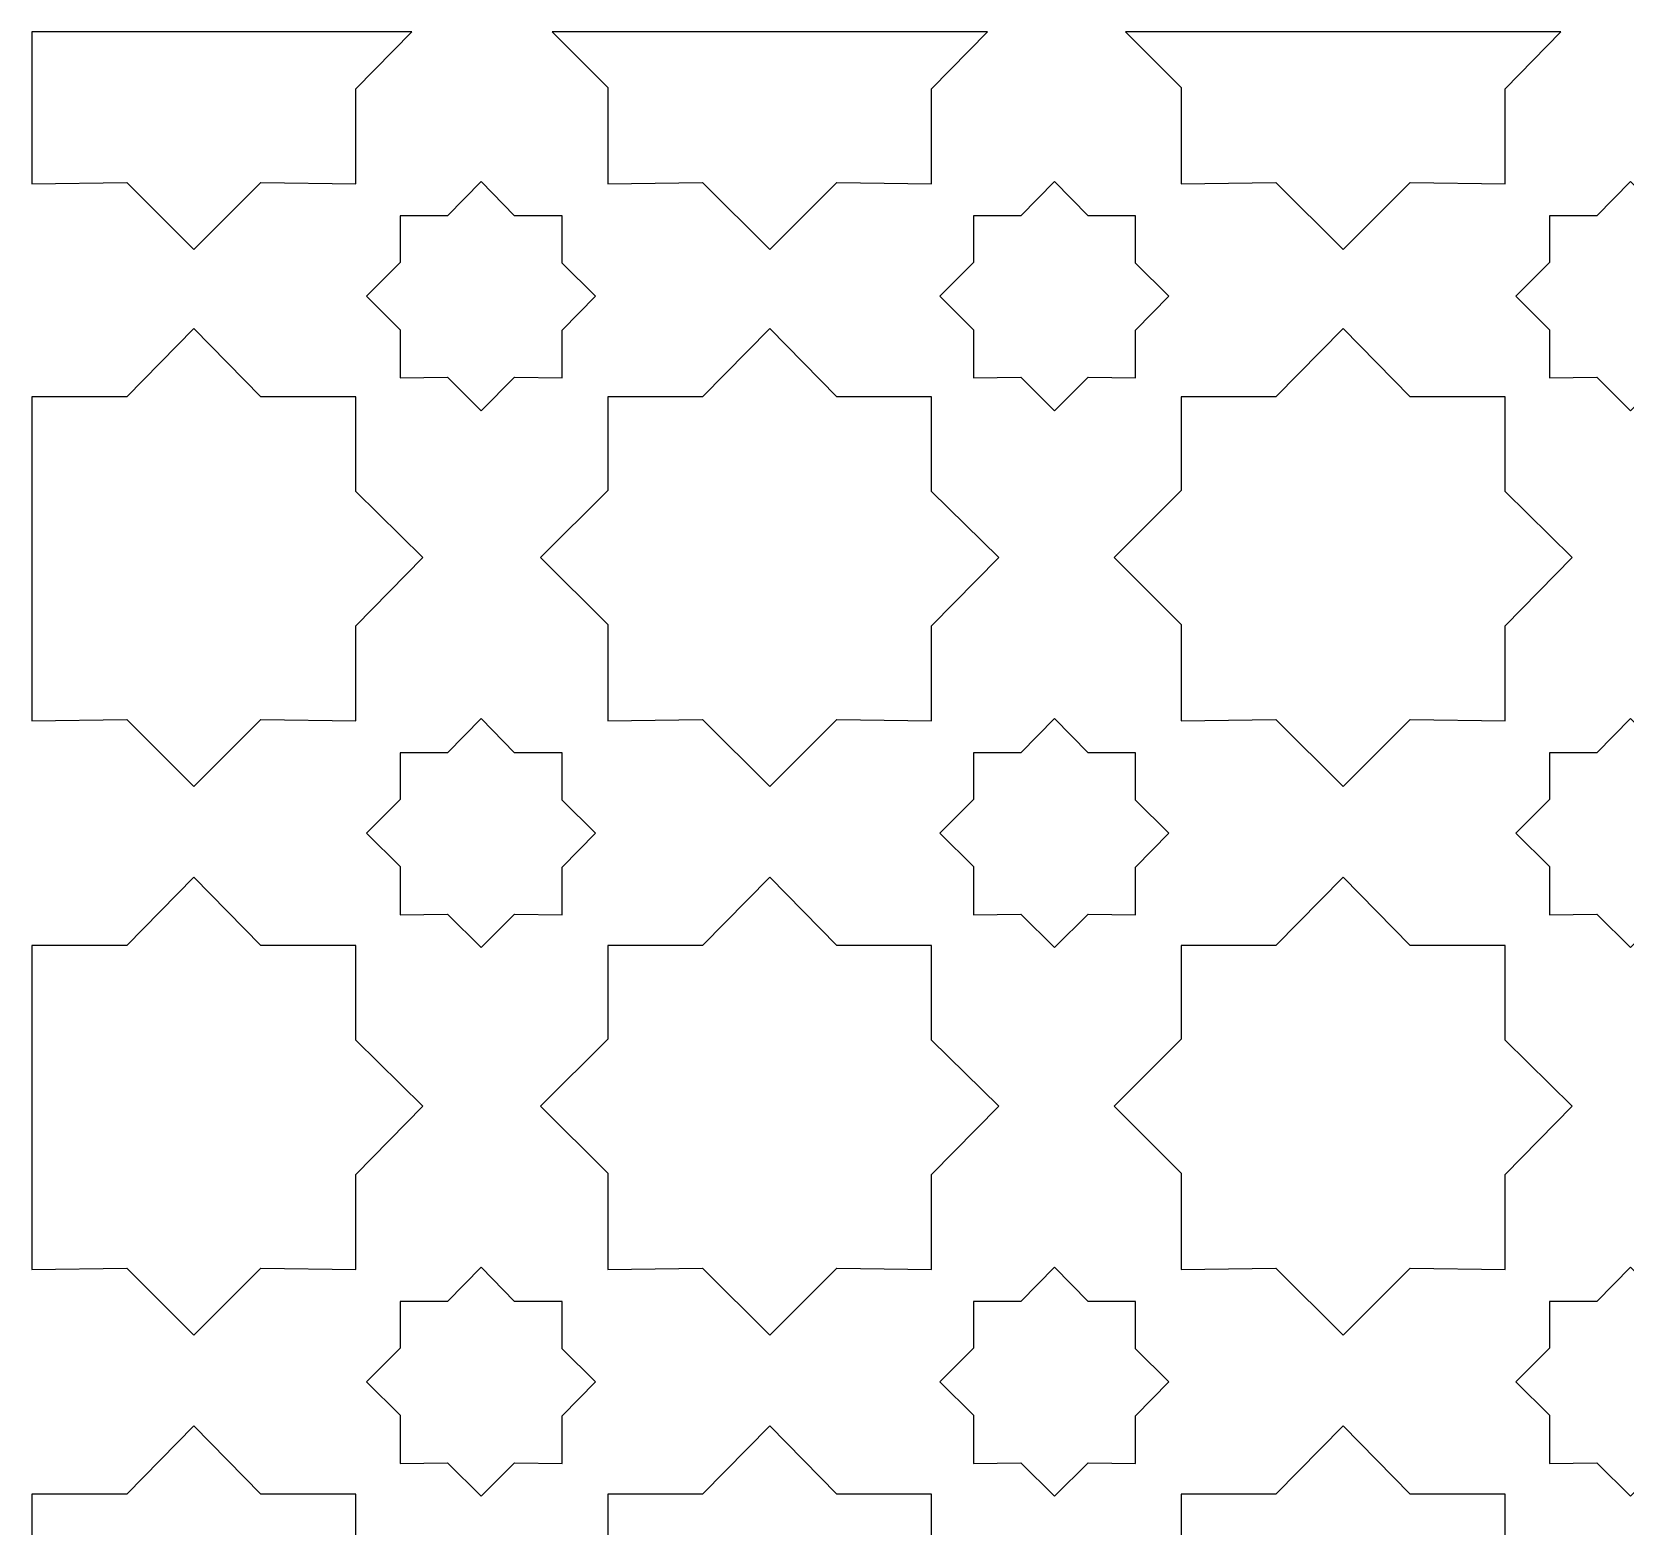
# Model space of a CAD drawing. Header units: centimetres. Extents: x -82 to 82, y -124 to 124.
# Drawn here: x -82.41 to -47.98, y 91.33 to 123.62 of the extents above; entities that cross this region are included whole.
import ezdxf

# ---------------------------------------------------------------- set-up
doc = ezdxf.new("R2010")
doc.units = ezdxf.units.CM
doc.header["$MEASUREMENT"] = 0
doc.layers.add('layer 1', color=7, linetype='Continuous')

msp = doc.modelspace()

# ---------------------------------------------------------------- linework, layer by layer
at = {"layer": 'layer 1', "color": 175}
for points, knots in [([(-74.20274, 123.61679), (-74.20274, 123.61679), (-75.41179, 122.38492), (-75.41179, 122.38492), (-75.41179, 122.38492), (-75.41179, 122.38492), (-75.41179, 120.33471), (-75.41179, 120.33471), (-75.41179, 120.33471), (-75.41179, 120.33471), (-77.46196, 120.36209), (-77.46196, 120.36209), (-77.46196, 120.36209), (-77.46196, 120.36209), (-78.91178, 118.91232), (-78.91178, 118.91232), (-78.91178, 118.91232), (-78.91178, 118.91232), (-80.36156, 120.3621), (-80.36156, 120.3621), (-80.36156, 120.3621), (-80.36156, 120.3621), (-82.41179, 120.33471), (-82.41179, 120.33471), (-82.41179, 120.33471), (-82.41179, 120.33471), (-82.41179, 123.61704), (-82.41179, 123.61704), (-82.41179, 123.61704), (-82.41179, 123.61704), (-74.20274, 123.61679), (-74.20274, 123.61679)], [0, 0, 0, 0, 0.11111111, 0.11111111, 0.11111111, 0.11111111, 0.22222222, 0.22222222, 0.22222222, 0.22222222, 0.33333333, 0.33333333, 0.33333333, 0.33333333, 0.44444444, 0.44444444, 0.44444444, 0.44444444, 0.55555556, 0.55555556, 0.55555556, 0.55555556, 0.66666667, 0.66666667, 0.66666667, 0.66666667, 0.77777778, 0.77777778, 0.77777778, 0.77777778, 1, 1, 1, 1]), ([(-61.75674, 123.61679), (-61.75674, 123.61679), (-62.96579, 122.38492), (-62.96579, 122.38492), (-62.96579, 122.38492), (-62.96579, 122.38492), (-62.96579, 120.33471), (-62.96579, 120.33471), (-62.96579, 120.33471), (-62.96579, 120.33471), (-65.01596, 120.36209), (-65.01596, 120.36209), (-65.01596, 120.36209), (-65.01596, 120.36209), (-66.46578, 118.91232), (-66.46578, 118.91232), (-66.46578, 118.91232), (-66.46578, 118.91232), (-67.91556, 120.3621), (-67.91556, 120.3621), (-67.91556, 120.3621), (-67.91556, 120.3621), (-69.96579, 120.33471), (-69.96579, 120.33471), (-69.96579, 120.33471), (-69.96579, 120.33471), (-69.96579, 122.41233), (-69.96579, 122.41233), (-69.96579, 122.41233), (-69.96579, 122.41233), (-71.17027, 123.61681), (-71.17027, 123.61681), (-71.17027, 123.61681), (-71.17027, 123.61681), (-61.75674, 123.61679), (-61.75674, 123.61679)], [0, 0, 0, 0, 0.1, 0.1, 0.1, 0.1, 0.2, 0.2, 0.2, 0.2, 0.3, 0.3, 0.3, 0.3, 0.4, 0.4, 0.4, 0.4, 0.5, 0.5, 0.5, 0.5, 0.6, 0.6, 0.6, 0.6, 0.7, 0.7, 0.7, 0.7, 0.8, 0.8, 0.8, 0.8, 1, 1, 1, 1]), ([(-49.36474, 123.61679), (-49.36474, 123.61679), (-50.57379, 122.38492), (-50.57379, 122.38492), (-50.57379, 122.38492), (-50.57379, 122.38492), (-50.57379, 120.33471), (-50.57379, 120.33471), (-50.57379, 120.33471), (-50.57379, 120.33471), (-52.62396, 120.36209), (-52.62396, 120.36209), (-52.62396, 120.36209), (-52.62396, 120.36209), (-54.07378, 118.91232), (-54.07378, 118.91232), (-54.07378, 118.91232), (-54.07378, 118.91232), (-55.52356, 120.3621), (-55.52356, 120.3621), (-55.52356, 120.3621), (-55.52356, 120.3621), (-57.57379, 120.33471), (-57.57379, 120.33471), (-57.57379, 120.33471), (-57.57379, 120.33471), (-57.57379, 122.41233), (-57.57379, 122.41233), (-57.57379, 122.41233), (-57.57379, 122.41233), (-58.77827, 123.61681), (-58.77827, 123.61681), (-58.77827, 123.61681), (-58.77827, 123.61681), (-49.36474, 123.61679), (-49.36474, 123.61679)], [0, 0, 0, 0, 0.1, 0.1, 0.1, 0.1, 0.2, 0.2, 0.2, 0.2, 0.3, 0.3, 0.3, 0.3, 0.4, 0.4, 0.4, 0.4, 0.5, 0.5, 0.5, 0.5, 0.6, 0.6, 0.6, 0.6, 0.7, 0.7, 0.7, 0.7, 0.8, 0.8, 0.8, 0.8, 1, 1, 1, 1]), ([(-74.45316, 118.63196), (-74.45316, 118.63196), (-74.45316, 119.64347), (-74.45316, 119.64347), (-74.45316, 119.64347), (-74.45316, 119.64347), (-73.42795, 119.64347), (-73.42795, 119.64347), (-73.42795, 119.64347), (-73.42795, 119.64347), (-72.70307, 120.38206), (-72.70307, 120.38206), (-72.70307, 120.38206), (-72.70307, 120.38206), (-71.97817, 119.64347), (-71.97817, 119.64347), (-71.97817, 119.64347), (-71.97817, 119.64347), (-70.95298, 119.64347), (-70.95298, 119.64347), (-70.95298, 119.64347), (-70.95298, 119.64347), (-70.95298, 118.61828), (-70.95298, 118.61828), (-70.95298, 118.61828), (-70.95298, 118.61828), (-70.22806, 117.90706), (-70.22806, 117.90706), (-70.22806, 117.90706), (-70.22806, 117.90706), (-70.95298, 117.16845), (-70.95298, 117.16845), (-70.95298, 117.16845), (-70.95298, 117.16845), (-70.95298, 116.14329), (-70.95298, 116.14329), (-70.95298, 116.14329), (-70.95298, 116.14329), (-71.97812, 116.15698), (-71.97812, 116.15698), (-71.97812, 116.15698), (-71.97812, 116.15698), (-72.70307, 115.43206), (-72.70307, 115.43206), (-72.70307, 115.43206), (-72.70307, 115.43206), (-73.42799, 116.15699), (-73.42799, 116.15699), (-73.42799, 116.15699), (-73.42799, 116.15699), (-74.45316, 116.14329), (-74.45316, 116.14329), (-74.45316, 116.14329), (-74.45316, 116.14329), (-74.45316, 117.18216), (-74.45316, 117.18216), (-74.45316, 117.18216), (-74.45316, 117.18216), (-75.17806, 117.90706), (-75.17806, 117.90706), (-75.17806, 117.90706), (-75.17806, 117.90706), (-74.45316, 118.63196), (-74.45316, 118.63196)], [0, 0, 0, 0, 0.05882353, 0.05882353, 0.05882353, 0.05882353, 0.11764706, 0.11764706, 0.11764706, 0.11764706, 0.17647059, 0.17647059, 0.17647059, 0.17647059, 0.23529412, 0.23529412, 0.23529412, 0.23529412, 0.29411765, 0.29411765, 0.29411765, 0.29411765, 0.35294118, 0.35294118, 0.35294118, 0.35294118, 0.41176471, 0.41176471, 0.41176471, 0.41176471, 0.47058824, 0.47058824, 0.47058824, 0.47058824, 0.52941176, 0.52941176, 0.52941176, 0.52941176, 0.58823529, 0.58823529, 0.58823529, 0.58823529, 0.64705882, 0.64705882, 0.64705882, 0.64705882, 0.70588235, 0.70588235, 0.70588235, 0.70588235, 0.76470588, 0.76470588, 0.76470588, 0.76470588, 0.82352941, 0.82352941, 0.82352941, 0.82352941, 0.88235294, 0.88235294, 0.88235294, 0.88235294, 1, 1, 1, 1]), ([(-62.06116, 118.63196), (-62.06116, 118.63196), (-62.06116, 119.64347), (-62.06116, 119.64347), (-62.06116, 119.64347), (-62.06116, 119.64347), (-61.03595, 119.64347), (-61.03595, 119.64347), (-61.03595, 119.64347), (-61.03595, 119.64347), (-60.31107, 120.38206), (-60.31107, 120.38206), (-60.31107, 120.38206), (-60.31107, 120.38206), (-59.58617, 119.64347), (-59.58617, 119.64347), (-59.58617, 119.64347), (-59.58617, 119.64347), (-58.56098, 119.64347), (-58.56098, 119.64347), (-58.56098, 119.64347), (-58.56098, 119.64347), (-58.56098, 118.61828), (-58.56098, 118.61828), (-58.56098, 118.61828), (-58.56098, 118.61828), (-57.83606, 117.90706), (-57.83606, 117.90706), (-57.83606, 117.90706), (-57.83606, 117.90706), (-58.56098, 117.16845), (-58.56098, 117.16845), (-58.56098, 117.16845), (-58.56098, 117.16845), (-58.56098, 116.14329), (-58.56098, 116.14329), (-58.56098, 116.14329), (-58.56098, 116.14329), (-59.58612, 116.15698), (-59.58612, 116.15698), (-59.58612, 116.15698), (-59.58612, 116.15698), (-60.31107, 115.43206), (-60.31107, 115.43206), (-60.31107, 115.43206), (-60.31107, 115.43206), (-61.03599, 116.15699), (-61.03599, 116.15699), (-61.03599, 116.15699), (-61.03599, 116.15699), (-62.06116, 116.14329), (-62.06116, 116.14329), (-62.06116, 116.14329), (-62.06116, 116.14329), (-62.06116, 117.18216), (-62.06116, 117.18216), (-62.06116, 117.18216), (-62.06116, 117.18216), (-62.78606, 117.90706), (-62.78606, 117.90706), (-62.78606, 117.90706), (-62.78606, 117.90706), (-62.06116, 118.63196), (-62.06116, 118.63196)], [0, 0, 0, 0, 0.05882353, 0.05882353, 0.05882353, 0.05882353, 0.11764706, 0.11764706, 0.11764706, 0.11764706, 0.17647059, 0.17647059, 0.17647059, 0.17647059, 0.23529412, 0.23529412, 0.23529412, 0.23529412, 0.29411765, 0.29411765, 0.29411765, 0.29411765, 0.35294118, 0.35294118, 0.35294118, 0.35294118, 0.41176471, 0.41176471, 0.41176471, 0.41176471, 0.47058824, 0.47058824, 0.47058824, 0.47058824, 0.52941176, 0.52941176, 0.52941176, 0.52941176, 0.58823529, 0.58823529, 0.58823529, 0.58823529, 0.64705882, 0.64705882, 0.64705882, 0.64705882, 0.70588235, 0.70588235, 0.70588235, 0.70588235, 0.76470588, 0.76470588, 0.76470588, 0.76470588, 0.82352941, 0.82352941, 0.82352941, 0.82352941, 0.88235294, 0.88235294, 0.88235294, 0.88235294, 1, 1, 1, 1]), ([(-49.61516, 118.63196), (-49.61516, 118.63196), (-49.61516, 119.64347), (-49.61516, 119.64347), (-49.61516, 119.64347), (-49.61516, 119.64347), (-48.58995, 119.64347), (-48.58995, 119.64347), (-48.58995, 119.64347), (-48.58995, 119.64347), (-47.86507, 120.38206), (-47.86507, 120.38206), (-47.86507, 120.38206), (-47.86507, 120.38206), (-47.14017, 119.64347), (-47.14017, 119.64347), (-47.14017, 119.64347), (-47.14017, 119.64347), (-46.11498, 119.64347), (-46.11498, 119.64347), (-46.11498, 119.64347), (-46.11498, 119.64347), (-46.11498, 118.61828), (-46.11498, 118.61828), (-46.11498, 118.61828), (-46.11498, 118.61828), (-45.39006, 117.90706), (-45.39006, 117.90706), (-45.39006, 117.90706), (-45.39006, 117.90706), (-46.11498, 117.16845), (-46.11498, 117.16845), (-46.11498, 117.16845), (-46.11498, 117.16845), (-46.11498, 116.14329), (-46.11498, 116.14329), (-46.11498, 116.14329), (-46.11498, 116.14329), (-47.14012, 116.15698), (-47.14012, 116.15698), (-47.14012, 116.15698), (-47.14012, 116.15698), (-47.86507, 115.43206), (-47.86507, 115.43206), (-47.86507, 115.43206), (-47.86507, 115.43206), (-48.58999, 116.15699), (-48.58999, 116.15699), (-48.58999, 116.15699), (-48.58999, 116.15699), (-49.61516, 116.14329), (-49.61516, 116.14329), (-49.61516, 116.14329), (-49.61516, 116.14329), (-49.61516, 117.18216), (-49.61516, 117.18216), (-49.61516, 117.18216), (-49.61516, 117.18216), (-50.34006, 117.90706), (-50.34006, 117.90706), (-50.34006, 117.90706), (-50.34006, 117.90706), (-49.61516, 118.63196), (-49.61516, 118.63196)], [0, 0, 0, 0, 0.05882353, 0.05882353, 0.05882353, 0.05882353, 0.11764706, 0.11764706, 0.11764706, 0.11764706, 0.17647059, 0.17647059, 0.17647059, 0.17647059, 0.23529412, 0.23529412, 0.23529412, 0.23529412, 0.29411765, 0.29411765, 0.29411765, 0.29411765, 0.35294118, 0.35294118, 0.35294118, 0.35294118, 0.41176471, 0.41176471, 0.41176471, 0.41176471, 0.47058824, 0.47058824, 0.47058824, 0.47058824, 0.52941176, 0.52941176, 0.52941176, 0.52941176, 0.58823529, 0.58823529, 0.58823529, 0.58823529, 0.64705882, 0.64705882, 0.64705882, 0.64705882, 0.70588235, 0.70588235, 0.70588235, 0.70588235, 0.76470588, 0.76470588, 0.76470588, 0.76470588, 0.82352941, 0.82352941, 0.82352941, 0.82352941, 0.88235294, 0.88235294, 0.88235294, 0.88235294, 1, 1, 1, 1]), ([(-82.41179, 115.73301), (-82.41179, 115.73301), (-80.36148, 115.73301), (-80.36148, 115.73301), (-80.36148, 115.73301), (-80.36148, 115.73301), (-78.91178, 117.21011), (-78.91178, 117.21011), (-78.91178, 117.21011), (-78.91178, 117.21011), (-77.46207, 115.73301), (-77.46207, 115.73301), (-77.46207, 115.73301), (-77.46207, 115.73301), (-75.41179, 115.73301), (-75.41179, 115.73301), (-75.41179, 115.73301), (-75.41179, 115.73301), (-75.41179, 113.68273), (-75.41179, 113.68273), (-75.41179, 113.68273), (-75.41179, 113.68273), (-73.96203, 112.26036), (-73.96203, 112.26036), (-73.96203, 112.26036), (-73.96203, 112.26036), (-75.41179, 110.78322), (-75.41179, 110.78322), (-75.41179, 110.78322), (-75.41179, 110.78322), (-75.41179, 108.73301), (-75.41179, 108.73301), (-75.41179, 108.73301), (-75.41179, 108.73301), (-77.46196, 108.76039), (-77.46196, 108.76039), (-77.46196, 108.76039), (-77.46196, 108.76039), (-78.91178, 107.31062), (-78.91178, 107.31062), (-78.91178, 107.31062), (-78.91178, 107.31062), (-80.36156, 108.7604), (-80.36156, 108.7604), (-80.36156, 108.7604), (-80.36156, 108.7604), (-82.41179, 108.73301), (-82.41179, 108.73301), (-82.41179, 108.73301), (-82.41179, 111.06634), (-82.41178, 113.39968), (-82.41179, 115.73301)], [0, 0, 0, 0, 0.07142857, 0.07142857, 0.07142857, 0.07142857, 0.14285714, 0.14285714, 0.14285714, 0.14285714, 0.21428571, 0.21428571, 0.21428571, 0.21428571, 0.28571429, 0.28571429, 0.28571429, 0.28571429, 0.35714286, 0.35714286, 0.35714286, 0.35714286, 0.42857143, 0.42857143, 0.42857143, 0.42857143, 0.5, 0.5, 0.5, 0.5, 0.57142857, 0.57142857, 0.57142857, 0.57142857, 0.64285714, 0.64285714, 0.64285714, 0.64285714, 0.71428571, 0.71428571, 0.71428571, 0.71428571, 0.78571429, 0.78571429, 0.78571429, 0.78571429, 0.85714286, 0.85714286, 0.85714286, 0.85714286, 1, 1, 1, 1]), ([(-69.96578, 113.71009), (-69.96578, 113.71009), (-69.96579, 115.73301), (-69.96579, 115.73301), (-69.96579, 115.73301), (-69.96579, 115.73301), (-67.91548, 115.73301), (-67.91548, 115.73301), (-67.91548, 115.73301), (-67.91548, 115.73301), (-66.46578, 117.21011), (-66.46578, 117.21011), (-66.46578, 117.21011), (-66.46578, 117.21011), (-65.01607, 115.73301), (-65.01607, 115.73301), (-65.01607, 115.73301), (-65.01607, 115.73301), (-62.96579, 115.73301), (-62.96579, 115.73301), (-62.96579, 115.73301), (-62.96579, 115.73301), (-62.96579, 113.68273), (-62.96579, 113.68273), (-62.96579, 113.68273), (-62.96579, 113.68273), (-61.51603, 112.26036), (-61.51603, 112.26036), (-61.51603, 112.26036), (-61.51603, 112.26036), (-62.96579, 110.78322), (-62.96579, 110.78322), (-62.96579, 110.78322), (-62.96579, 110.78322), (-62.96579, 108.73301), (-62.96579, 108.73301), (-62.96579, 108.73301), (-62.96579, 108.73301), (-65.01596, 108.76039), (-65.01596, 108.76039), (-65.01596, 108.76039), (-65.01596, 108.76039), (-66.46578, 107.31062), (-66.46578, 107.31062), (-66.46578, 107.31062), (-66.46578, 107.31062), (-67.91556, 108.7604), (-67.91556, 108.7604), (-67.91556, 108.7604), (-67.91556, 108.7604), (-69.96579, 108.73301), (-69.96579, 108.73301), (-69.96579, 108.73301), (-69.96579, 108.73301), (-69.96579, 110.81063), (-69.96579, 110.81063), (-69.96579, 110.81063), (-69.96579, 110.81063), (-71.41552, 112.26036), (-71.41552, 112.26036), (-71.41552, 112.26036), (-71.41552, 112.26036), (-69.96578, 113.71009), (-69.96578, 113.71009)], [0, 0, 0, 0, 0.05882353, 0.05882353, 0.05882353, 0.05882353, 0.11764706, 0.11764706, 0.11764706, 0.11764706, 0.17647059, 0.17647059, 0.17647059, 0.17647059, 0.23529412, 0.23529412, 0.23529412, 0.23529412, 0.29411765, 0.29411765, 0.29411765, 0.29411765, 0.35294118, 0.35294118, 0.35294118, 0.35294118, 0.41176471, 0.41176471, 0.41176471, 0.41176471, 0.47058824, 0.47058824, 0.47058824, 0.47058824, 0.52941176, 0.52941176, 0.52941176, 0.52941176, 0.58823529, 0.58823529, 0.58823529, 0.58823529, 0.64705882, 0.64705882, 0.64705882, 0.64705882, 0.70588235, 0.70588235, 0.70588235, 0.70588235, 0.76470588, 0.76470588, 0.76470588, 0.76470588, 0.82352941, 0.82352941, 0.82352941, 0.82352941, 0.88235294, 0.88235294, 0.88235294, 0.88235294, 1, 1, 1, 1]), ([(-57.57378, 113.71009), (-57.57378, 113.71009), (-57.57379, 115.73301), (-57.57379, 115.73301), (-57.57379, 115.73301), (-57.57379, 115.73301), (-55.52348, 115.73301), (-55.52348, 115.73301), (-55.52348, 115.73301), (-55.52348, 115.73301), (-54.07378, 117.21011), (-54.07378, 117.21011), (-54.07378, 117.21011), (-54.07378, 117.21011), (-52.62407, 115.73301), (-52.62407, 115.73301), (-52.62407, 115.73301), (-52.62407, 115.73301), (-50.57379, 115.73301), (-50.57379, 115.73301), (-50.57379, 115.73301), (-50.57379, 115.73301), (-50.57379, 113.68273), (-50.57379, 113.68273), (-50.57379, 113.68273), (-50.57379, 113.68273), (-49.12403, 112.26036), (-49.12403, 112.26036), (-49.12403, 112.26036), (-49.12403, 112.26036), (-50.57379, 110.78322), (-50.57379, 110.78322), (-50.57379, 110.78322), (-50.57379, 110.78322), (-50.57379, 108.73301), (-50.57379, 108.73301), (-50.57379, 108.73301), (-50.57379, 108.73301), (-52.62396, 108.76039), (-52.62396, 108.76039), (-52.62396, 108.76039), (-52.62396, 108.76039), (-54.07378, 107.31062), (-54.07378, 107.31062), (-54.07378, 107.31062), (-54.07378, 107.31062), (-55.52356, 108.7604), (-55.52356, 108.7604), (-55.52356, 108.7604), (-55.52356, 108.7604), (-57.57379, 108.73301), (-57.57379, 108.73301), (-57.57379, 108.73301), (-57.57379, 108.73301), (-57.57379, 110.81063), (-57.57379, 110.81063), (-57.57379, 110.81063), (-57.57379, 110.81063), (-59.02352, 112.26036), (-59.02352, 112.26036), (-59.02352, 112.26036), (-59.02352, 112.26036), (-57.57378, 113.71009), (-57.57378, 113.71009)], [0, 0, 0, 0, 0.05882353, 0.05882353, 0.05882353, 0.05882353, 0.11764706, 0.11764706, 0.11764706, 0.11764706, 0.17647059, 0.17647059, 0.17647059, 0.17647059, 0.23529412, 0.23529412, 0.23529412, 0.23529412, 0.29411765, 0.29411765, 0.29411765, 0.29411765, 0.35294118, 0.35294118, 0.35294118, 0.35294118, 0.41176471, 0.41176471, 0.41176471, 0.41176471, 0.47058824, 0.47058824, 0.47058824, 0.47058824, 0.52941176, 0.52941176, 0.52941176, 0.52941176, 0.58823529, 0.58823529, 0.58823529, 0.58823529, 0.64705882, 0.64705882, 0.64705882, 0.64705882, 0.70588235, 0.70588235, 0.70588235, 0.70588235, 0.76470588, 0.76470588, 0.76470588, 0.76470588, 0.82352941, 0.82352941, 0.82352941, 0.82352941, 0.88235294, 0.88235294, 0.88235294, 0.88235294, 1, 1, 1, 1]), ([(-74.45316, 107.03026), (-74.45316, 107.03026), (-74.45316, 108.04177), (-74.45316, 108.04177), (-74.45316, 108.04177), (-74.45316, 108.04177), (-73.42795, 108.04177), (-73.42795, 108.04177), (-73.42795, 108.04177), (-73.42795, 108.04177), (-72.70307, 108.78036), (-72.70307, 108.78036), (-72.70307, 108.78036), (-72.70307, 108.78036), (-71.97817, 108.04177), (-71.97817, 108.04177), (-71.97817, 108.04177), (-71.97817, 108.04177), (-70.95298, 108.04177), (-70.95298, 108.04177), (-70.95298, 108.04177), (-70.95298, 108.04177), (-70.95298, 107.01658), (-70.95298, 107.01658), (-70.95298, 107.01658), (-70.95298, 107.01658), (-70.22806, 106.30536), (-70.22806, 106.30536), (-70.22806, 106.30536), (-70.22806, 106.30536), (-70.95298, 105.56675), (-70.95298, 105.56675), (-70.95298, 105.56675), (-70.95298, 105.56675), (-70.95298, 104.54159), (-70.95298, 104.54159), (-70.95298, 104.54159), (-70.95298, 104.54159), (-71.97812, 104.55528), (-71.97812, 104.55528), (-71.97812, 104.55528), (-71.97812, 104.55528), (-72.70307, 103.83036), (-72.70307, 103.83036), (-72.70307, 103.83036), (-72.70307, 103.83036), (-73.42799, 104.55529), (-73.42799, 104.55529), (-73.42799, 104.55529), (-73.42799, 104.55529), (-74.45316, 104.54159), (-74.45316, 104.54159), (-74.45316, 104.54159), (-74.45316, 104.54159), (-74.45316, 105.58046), (-74.45316, 105.58046), (-74.45316, 105.58046), (-74.45316, 105.58046), (-75.17806, 106.30536), (-75.17806, 106.30536), (-75.17806, 106.30536), (-75.17806, 106.30536), (-74.45316, 107.03026), (-74.45316, 107.03026)], [0, 0, 0, 0, 0.05882353, 0.05882353, 0.05882353, 0.05882353, 0.11764706, 0.11764706, 0.11764706, 0.11764706, 0.17647059, 0.17647059, 0.17647059, 0.17647059, 0.23529412, 0.23529412, 0.23529412, 0.23529412, 0.29411765, 0.29411765, 0.29411765, 0.29411765, 0.35294118, 0.35294118, 0.35294118, 0.35294118, 0.41176471, 0.41176471, 0.41176471, 0.41176471, 0.47058824, 0.47058824, 0.47058824, 0.47058824, 0.52941176, 0.52941176, 0.52941176, 0.52941176, 0.58823529, 0.58823529, 0.58823529, 0.58823529, 0.64705882, 0.64705882, 0.64705882, 0.64705882, 0.70588235, 0.70588235, 0.70588235, 0.70588235, 0.76470588, 0.76470588, 0.76470588, 0.76470588, 0.82352941, 0.82352941, 0.82352941, 0.82352941, 0.88235294, 0.88235294, 0.88235294, 0.88235294, 1, 1, 1, 1]), ([(-62.06116, 107.03026), (-62.06116, 107.03026), (-62.06116, 108.04177), (-62.06116, 108.04177), (-62.06116, 108.04177), (-62.06116, 108.04177), (-61.03595, 108.04177), (-61.03595, 108.04177), (-61.03595, 108.04177), (-61.03595, 108.04177), (-60.31107, 108.78036), (-60.31107, 108.78036), (-60.31107, 108.78036), (-60.31107, 108.78036), (-59.58617, 108.04177), (-59.58617, 108.04177), (-59.58617, 108.04177), (-59.58617, 108.04177), (-58.56098, 108.04177), (-58.56098, 108.04177), (-58.56098, 108.04177), (-58.56098, 108.04177), (-58.56098, 107.01658), (-58.56098, 107.01658), (-58.56098, 107.01658), (-58.56098, 107.01658), (-57.83606, 106.30536), (-57.83606, 106.30536), (-57.83606, 106.30536), (-57.83606, 106.30536), (-58.56098, 105.56675), (-58.56098, 105.56675), (-58.56098, 105.56675), (-58.56098, 105.56675), (-58.56098, 104.54159), (-58.56098, 104.54159), (-58.56098, 104.54159), (-58.56098, 104.54159), (-59.58612, 104.55528), (-59.58612, 104.55528), (-59.58612, 104.55528), (-59.58612, 104.55528), (-60.31107, 103.83036), (-60.31107, 103.83036), (-60.31107, 103.83036), (-60.31107, 103.83036), (-61.03599, 104.55529), (-61.03599, 104.55529), (-61.03599, 104.55529), (-61.03599, 104.55529), (-62.06116, 104.54159), (-62.06116, 104.54159), (-62.06116, 104.54159), (-62.06116, 104.54159), (-62.06116, 105.58046), (-62.06116, 105.58046), (-62.06116, 105.58046), (-62.06116, 105.58046), (-62.78606, 106.30536), (-62.78606, 106.30536), (-62.78606, 106.30536), (-62.78606, 106.30536), (-62.06116, 107.03026), (-62.06116, 107.03026)], [0, 0, 0, 0, 0.05882353, 0.05882353, 0.05882353, 0.05882353, 0.11764706, 0.11764706, 0.11764706, 0.11764706, 0.17647059, 0.17647059, 0.17647059, 0.17647059, 0.23529412, 0.23529412, 0.23529412, 0.23529412, 0.29411765, 0.29411765, 0.29411765, 0.29411765, 0.35294118, 0.35294118, 0.35294118, 0.35294118, 0.41176471, 0.41176471, 0.41176471, 0.41176471, 0.47058824, 0.47058824, 0.47058824, 0.47058824, 0.52941176, 0.52941176, 0.52941176, 0.52941176, 0.58823529, 0.58823529, 0.58823529, 0.58823529, 0.64705882, 0.64705882, 0.64705882, 0.64705882, 0.70588235, 0.70588235, 0.70588235, 0.70588235, 0.76470588, 0.76470588, 0.76470588, 0.76470588, 0.82352941, 0.82352941, 0.82352941, 0.82352941, 0.88235294, 0.88235294, 0.88235294, 0.88235294, 1, 1, 1, 1]), ([(-49.61516, 107.03026), (-49.61516, 107.03026), (-49.61516, 108.04177), (-49.61516, 108.04177), (-49.61516, 108.04177), (-49.61516, 108.04177), (-48.58995, 108.04177), (-48.58995, 108.04177), (-48.58995, 108.04177), (-48.58995, 108.04177), (-47.86507, 108.78036), (-47.86507, 108.78036), (-47.86507, 108.78036), (-47.86507, 108.78036), (-47.14017, 108.04177), (-47.14017, 108.04177), (-47.14017, 108.04177), (-47.14017, 108.04177), (-46.11498, 108.04177), (-46.11498, 108.04177), (-46.11498, 108.04177), (-46.11498, 108.04177), (-46.11498, 107.01658), (-46.11498, 107.01658), (-46.11498, 107.01658), (-46.11498, 107.01658), (-45.39006, 106.30536), (-45.39006, 106.30536), (-45.39006, 106.30536), (-45.39006, 106.30536), (-46.11498, 105.56675), (-46.11498, 105.56675), (-46.11498, 105.56675), (-46.11498, 105.56675), (-46.11498, 104.54159), (-46.11498, 104.54159), (-46.11498, 104.54159), (-46.11498, 104.54159), (-47.14012, 104.55528), (-47.14012, 104.55528), (-47.14012, 104.55528), (-47.14012, 104.55528), (-47.86507, 103.83036), (-47.86507, 103.83036), (-47.86507, 103.83036), (-47.86507, 103.83036), (-48.58999, 104.55529), (-48.58999, 104.55529), (-48.58999, 104.55529), (-48.58999, 104.55529), (-49.61516, 104.54159), (-49.61516, 104.54159), (-49.61516, 104.54159), (-49.61516, 104.54159), (-49.61516, 105.58046), (-49.61516, 105.58046), (-49.61516, 105.58046), (-49.61516, 105.58046), (-50.34006, 106.30536), (-50.34006, 106.30536), (-50.34006, 106.30536), (-50.34006, 106.30536), (-49.61516, 107.03026), (-49.61516, 107.03026)], [0, 0, 0, 0, 0.05882353, 0.05882353, 0.05882353, 0.05882353, 0.11764706, 0.11764706, 0.11764706, 0.11764706, 0.17647059, 0.17647059, 0.17647059, 0.17647059, 0.23529412, 0.23529412, 0.23529412, 0.23529412, 0.29411765, 0.29411765, 0.29411765, 0.29411765, 0.35294118, 0.35294118, 0.35294118, 0.35294118, 0.41176471, 0.41176471, 0.41176471, 0.41176471, 0.47058824, 0.47058824, 0.47058824, 0.47058824, 0.52941176, 0.52941176, 0.52941176, 0.52941176, 0.58823529, 0.58823529, 0.58823529, 0.58823529, 0.64705882, 0.64705882, 0.64705882, 0.64705882, 0.70588235, 0.70588235, 0.70588235, 0.70588235, 0.76470588, 0.76470588, 0.76470588, 0.76470588, 0.82352941, 0.82352941, 0.82352941, 0.82352941, 0.88235294, 0.88235294, 0.88235294, 0.88235294, 1, 1, 1, 1]), ([(-82.41179, 103.87731), (-82.41179, 103.87731), (-80.36148, 103.87731), (-80.36148, 103.87731), (-80.36148, 103.87731), (-80.36148, 103.87731), (-78.91178, 105.35441), (-78.91178, 105.35441), (-78.91178, 105.35441), (-78.91178, 105.35441), (-77.46207, 103.87731), (-77.46207, 103.87731), (-77.46207, 103.87731), (-77.46207, 103.87731), (-75.41179, 103.87731), (-75.41179, 103.87731), (-75.41179, 103.87731), (-75.41179, 103.87731), (-75.41179, 101.82703), (-75.41179, 101.82703), (-75.41179, 101.82703), (-75.41179, 101.82703), (-73.96203, 100.40466), (-73.96203, 100.40466), (-73.96203, 100.40466), (-73.96203, 100.40466), (-75.41179, 98.92752), (-75.41179, 98.92752), (-75.41179, 98.92752), (-75.41179, 98.92752), (-75.41179, 96.87731), (-75.41179, 96.87731), (-75.41179, 96.87731), (-75.41179, 96.87731), (-77.46196, 96.90469), (-77.46196, 96.90469), (-77.46196, 96.90469), (-77.46196, 96.90469), (-78.91178, 95.45492), (-78.91178, 95.45492), (-78.91178, 95.45492), (-78.91178, 95.45492), (-80.36156, 96.9047), (-80.36156, 96.9047), (-80.36156, 96.9047), (-80.36156, 96.9047), (-82.41179, 96.87731), (-82.41179, 96.87731), (-82.41179, 96.87731), (-82.41179, 99.21064), (-82.41178, 101.54398), (-82.41179, 103.87731)], [0, 0, 0, 0, 0.07142857, 0.07142857, 0.07142857, 0.07142857, 0.14285714, 0.14285714, 0.14285714, 0.14285714, 0.21428571, 0.21428571, 0.21428571, 0.21428571, 0.28571429, 0.28571429, 0.28571429, 0.28571429, 0.35714286, 0.35714286, 0.35714286, 0.35714286, 0.42857143, 0.42857143, 0.42857143, 0.42857143, 0.5, 0.5, 0.5, 0.5, 0.57142857, 0.57142857, 0.57142857, 0.57142857, 0.64285714, 0.64285714, 0.64285714, 0.64285714, 0.71428571, 0.71428571, 0.71428571, 0.71428571, 0.78571429, 0.78571429, 0.78571429, 0.78571429, 0.85714286, 0.85714286, 0.85714286, 0.85714286, 1, 1, 1, 1]), ([(-69.96578, 101.85439), (-69.96578, 101.85439), (-69.96579, 103.87731), (-69.96579, 103.87731), (-69.96579, 103.87731), (-69.96579, 103.87731), (-67.91548, 103.87731), (-67.91548, 103.87731), (-67.91548, 103.87731), (-67.91548, 103.87731), (-66.46578, 105.35441), (-66.46578, 105.35441), (-66.46578, 105.35441), (-66.46578, 105.35441), (-65.01607, 103.87731), (-65.01607, 103.87731), (-65.01607, 103.87731), (-65.01607, 103.87731), (-62.96579, 103.87731), (-62.96579, 103.87731), (-62.96579, 103.87731), (-62.96579, 103.87731), (-62.96579, 101.82703), (-62.96579, 101.82703), (-62.96579, 101.82703), (-62.96579, 101.82703), (-61.51603, 100.40466), (-61.51603, 100.40466), (-61.51603, 100.40466), (-61.51603, 100.40466), (-62.96579, 98.92752), (-62.96579, 98.92752), (-62.96579, 98.92752), (-62.96579, 98.92752), (-62.96579, 96.87731), (-62.96579, 96.87731), (-62.96579, 96.87731), (-62.96579, 96.87731), (-65.01596, 96.90469), (-65.01596, 96.90469), (-65.01596, 96.90469), (-65.01596, 96.90469), (-66.46578, 95.45492), (-66.46578, 95.45492), (-66.46578, 95.45492), (-66.46578, 95.45492), (-67.91556, 96.9047), (-67.91556, 96.9047), (-67.91556, 96.9047), (-67.91556, 96.9047), (-69.96579, 96.87731), (-69.96579, 96.87731), (-69.96579, 96.87731), (-69.96579, 96.87731), (-69.96579, 98.95493), (-69.96579, 98.95493), (-69.96579, 98.95493), (-69.96579, 98.95493), (-71.41552, 100.40466), (-71.41552, 100.40466), (-71.41552, 100.40466), (-71.41552, 100.40466), (-69.96578, 101.85439), (-69.96578, 101.85439)], [0, 0, 0, 0, 0.05882353, 0.05882353, 0.05882353, 0.05882353, 0.11764706, 0.11764706, 0.11764706, 0.11764706, 0.17647059, 0.17647059, 0.17647059, 0.17647059, 0.23529412, 0.23529412, 0.23529412, 0.23529412, 0.29411765, 0.29411765, 0.29411765, 0.29411765, 0.35294118, 0.35294118, 0.35294118, 0.35294118, 0.41176471, 0.41176471, 0.41176471, 0.41176471, 0.47058824, 0.47058824, 0.47058824, 0.47058824, 0.52941176, 0.52941176, 0.52941176, 0.52941176, 0.58823529, 0.58823529, 0.58823529, 0.58823529, 0.64705882, 0.64705882, 0.64705882, 0.64705882, 0.70588235, 0.70588235, 0.70588235, 0.70588235, 0.76470588, 0.76470588, 0.76470588, 0.76470588, 0.82352941, 0.82352941, 0.82352941, 0.82352941, 0.88235294, 0.88235294, 0.88235294, 0.88235294, 1, 1, 1, 1]), ([(-57.57378, 101.85439), (-57.57378, 101.85439), (-57.57379, 103.87731), (-57.57379, 103.87731), (-57.57379, 103.87731), (-57.57379, 103.87731), (-55.52348, 103.87731), (-55.52348, 103.87731), (-55.52348, 103.87731), (-55.52348, 103.87731), (-54.07378, 105.35441), (-54.07378, 105.35441), (-54.07378, 105.35441), (-54.07378, 105.35441), (-52.62407, 103.87731), (-52.62407, 103.87731), (-52.62407, 103.87731), (-52.62407, 103.87731), (-50.57379, 103.87731), (-50.57379, 103.87731), (-50.57379, 103.87731), (-50.57379, 103.87731), (-50.57379, 101.82703), (-50.57379, 101.82703), (-50.57379, 101.82703), (-50.57379, 101.82703), (-49.12403, 100.40466), (-49.12403, 100.40466), (-49.12403, 100.40466), (-49.12403, 100.40466), (-50.57379, 98.92752), (-50.57379, 98.92752), (-50.57379, 98.92752), (-50.57379, 98.92752), (-50.57379, 96.87731), (-50.57379, 96.87731), (-50.57379, 96.87731), (-50.57379, 96.87731), (-52.62396, 96.90469), (-52.62396, 96.90469), (-52.62396, 96.90469), (-52.62396, 96.90469), (-54.07378, 95.45492), (-54.07378, 95.45492), (-54.07378, 95.45492), (-54.07378, 95.45492), (-55.52356, 96.9047), (-55.52356, 96.9047), (-55.52356, 96.9047), (-55.52356, 96.9047), (-57.57379, 96.87731), (-57.57379, 96.87731), (-57.57379, 96.87731), (-57.57379, 96.87731), (-57.57379, 98.95493), (-57.57379, 98.95493), (-57.57379, 98.95493), (-57.57379, 98.95493), (-59.02352, 100.40466), (-59.02352, 100.40466), (-59.02352, 100.40466), (-59.02352, 100.40466), (-57.57378, 101.85439), (-57.57378, 101.85439)], [0, 0, 0, 0, 0.05882353, 0.05882353, 0.05882353, 0.05882353, 0.11764706, 0.11764706, 0.11764706, 0.11764706, 0.17647059, 0.17647059, 0.17647059, 0.17647059, 0.23529412, 0.23529412, 0.23529412, 0.23529412, 0.29411765, 0.29411765, 0.29411765, 0.29411765, 0.35294118, 0.35294118, 0.35294118, 0.35294118, 0.41176471, 0.41176471, 0.41176471, 0.41176471, 0.47058824, 0.47058824, 0.47058824, 0.47058824, 0.52941176, 0.52941176, 0.52941176, 0.52941176, 0.58823529, 0.58823529, 0.58823529, 0.58823529, 0.64705882, 0.64705882, 0.64705882, 0.64705882, 0.70588235, 0.70588235, 0.70588235, 0.70588235, 0.76470588, 0.76470588, 0.76470588, 0.76470588, 0.82352941, 0.82352941, 0.82352941, 0.82352941, 0.88235294, 0.88235294, 0.88235294, 0.88235294, 1, 1, 1, 1]), ([(-74.45316, 95.17456), (-74.45316, 95.17456), (-74.45316, 96.18607), (-74.45316, 96.18607), (-74.45316, 96.18607), (-74.45316, 96.18607), (-73.42795, 96.18607), (-73.42795, 96.18607), (-73.42795, 96.18607), (-73.42795, 96.18607), (-72.70307, 96.92466), (-72.70307, 96.92466), (-72.70307, 96.92466), (-72.70307, 96.92466), (-71.97817, 96.18607), (-71.97817, 96.18607), (-71.97817, 96.18607), (-71.97817, 96.18607), (-70.95298, 96.18607), (-70.95298, 96.18607), (-70.95298, 96.18607), (-70.95298, 96.18607), (-70.95298, 95.16088), (-70.95298, 95.16088), (-70.95298, 95.16088), (-70.95298, 95.16088), (-70.22806, 94.44966), (-70.22806, 94.44966), (-70.22806, 94.44966), (-70.22806, 94.44966), (-70.95298, 93.71105), (-70.95298, 93.71105), (-70.95298, 93.71105), (-70.95298, 93.71105), (-70.95298, 92.68589), (-70.95298, 92.68589), (-70.95298, 92.68589), (-70.95298, 92.68589), (-71.97812, 92.69958), (-71.97812, 92.69958), (-71.97812, 92.69958), (-71.97812, 92.69958), (-72.70307, 91.97466), (-72.70307, 91.97466), (-72.70307, 91.97466), (-72.70307, 91.97466), (-73.42799, 92.69959), (-73.42799, 92.69959), (-73.42799, 92.69959), (-73.42799, 92.69959), (-74.45316, 92.68589), (-74.45316, 92.68589), (-74.45316, 92.68589), (-74.45316, 92.68589), (-74.45316, 93.72476), (-74.45316, 93.72476), (-74.45316, 93.72476), (-74.45316, 93.72476), (-75.17806, 94.44966), (-75.17806, 94.44966), (-75.17806, 94.44966), (-75.17806, 94.44966), (-74.45316, 95.17456), (-74.45316, 95.17456)], [0, 0, 0, 0, 0.05882353, 0.05882353, 0.05882353, 0.05882353, 0.11764706, 0.11764706, 0.11764706, 0.11764706, 0.17647059, 0.17647059, 0.17647059, 0.17647059, 0.23529412, 0.23529412, 0.23529412, 0.23529412, 0.29411765, 0.29411765, 0.29411765, 0.29411765, 0.35294118, 0.35294118, 0.35294118, 0.35294118, 0.41176471, 0.41176471, 0.41176471, 0.41176471, 0.47058824, 0.47058824, 0.47058824, 0.47058824, 0.52941176, 0.52941176, 0.52941176, 0.52941176, 0.58823529, 0.58823529, 0.58823529, 0.58823529, 0.64705882, 0.64705882, 0.64705882, 0.64705882, 0.70588235, 0.70588235, 0.70588235, 0.70588235, 0.76470588, 0.76470588, 0.76470588, 0.76470588, 0.82352941, 0.82352941, 0.82352941, 0.82352941, 0.88235294, 0.88235294, 0.88235294, 0.88235294, 1, 1, 1, 1]), ([(-62.06116, 95.17456), (-62.06116, 95.17456), (-62.06116, 96.18607), (-62.06116, 96.18607), (-62.06116, 96.18607), (-62.06116, 96.18607), (-61.03595, 96.18607), (-61.03595, 96.18607), (-61.03595, 96.18607), (-61.03595, 96.18607), (-60.31107, 96.92466), (-60.31107, 96.92466), (-60.31107, 96.92466), (-60.31107, 96.92466), (-59.58617, 96.18607), (-59.58617, 96.18607), (-59.58617, 96.18607), (-59.58617, 96.18607), (-58.56098, 96.18607), (-58.56098, 96.18607), (-58.56098, 96.18607), (-58.56098, 96.18607), (-58.56098, 95.16088), (-58.56098, 95.16088), (-58.56098, 95.16088), (-58.56098, 95.16088), (-57.83606, 94.44966), (-57.83606, 94.44966), (-57.83606, 94.44966), (-57.83606, 94.44966), (-58.56098, 93.71105), (-58.56098, 93.71105), (-58.56098, 93.71105), (-58.56098, 93.71105), (-58.56098, 92.68589), (-58.56098, 92.68589), (-58.56098, 92.68589), (-58.56098, 92.68589), (-59.58612, 92.69958), (-59.58612, 92.69958), (-59.58612, 92.69958), (-59.58612, 92.69958), (-60.31107, 91.97466), (-60.31107, 91.97466), (-60.31107, 91.97466), (-60.31107, 91.97466), (-61.03599, 92.69959), (-61.03599, 92.69959), (-61.03599, 92.69959), (-61.03599, 92.69959), (-62.06116, 92.68589), (-62.06116, 92.68589), (-62.06116, 92.68589), (-62.06116, 92.68589), (-62.06116, 93.72476), (-62.06116, 93.72476), (-62.06116, 93.72476), (-62.06116, 93.72476), (-62.78606, 94.44966), (-62.78606, 94.44966), (-62.78606, 94.44966), (-62.78606, 94.44966), (-62.06116, 95.17456), (-62.06116, 95.17456)], [0, 0, 0, 0, 0.05882353, 0.05882353, 0.05882353, 0.05882353, 0.11764706, 0.11764706, 0.11764706, 0.11764706, 0.17647059, 0.17647059, 0.17647059, 0.17647059, 0.23529412, 0.23529412, 0.23529412, 0.23529412, 0.29411765, 0.29411765, 0.29411765, 0.29411765, 0.35294118, 0.35294118, 0.35294118, 0.35294118, 0.41176471, 0.41176471, 0.41176471, 0.41176471, 0.47058824, 0.47058824, 0.47058824, 0.47058824, 0.52941176, 0.52941176, 0.52941176, 0.52941176, 0.58823529, 0.58823529, 0.58823529, 0.58823529, 0.64705882, 0.64705882, 0.64705882, 0.64705882, 0.70588235, 0.70588235, 0.70588235, 0.70588235, 0.76470588, 0.76470588, 0.76470588, 0.76470588, 0.82352941, 0.82352941, 0.82352941, 0.82352941, 0.88235294, 0.88235294, 0.88235294, 0.88235294, 1, 1, 1, 1]), ([(-49.61516, 95.17456), (-49.61516, 95.17456), (-49.61516, 96.18607), (-49.61516, 96.18607), (-49.61516, 96.18607), (-49.61516, 96.18607), (-48.58995, 96.18607), (-48.58995, 96.18607), (-48.58995, 96.18607), (-48.58995, 96.18607), (-47.86507, 96.92466), (-47.86507, 96.92466), (-47.86507, 96.92466), (-47.86507, 96.92466), (-47.14017, 96.18607), (-47.14017, 96.18607), (-47.14017, 96.18607), (-47.14017, 96.18607), (-46.11498, 96.18607), (-46.11498, 96.18607), (-46.11498, 96.18607), (-46.11498, 96.18607), (-46.11498, 95.16088), (-46.11498, 95.16088), (-46.11498, 95.16088), (-46.11498, 95.16088), (-45.39006, 94.44966), (-45.39006, 94.44966), (-45.39006, 94.44966), (-45.39006, 94.44966), (-46.11498, 93.71105), (-46.11498, 93.71105), (-46.11498, 93.71105), (-46.11498, 93.71105), (-46.11498, 92.68589), (-46.11498, 92.68589), (-46.11498, 92.68589), (-46.11498, 92.68589), (-47.14012, 92.69958), (-47.14012, 92.69958), (-47.14012, 92.69958), (-47.14012, 92.69958), (-47.86507, 91.97466), (-47.86507, 91.97466), (-47.86507, 91.97466), (-47.86507, 91.97466), (-48.58999, 92.69959), (-48.58999, 92.69959), (-48.58999, 92.69959), (-48.58999, 92.69959), (-49.61516, 92.68589), (-49.61516, 92.68589), (-49.61516, 92.68589), (-49.61516, 92.68589), (-49.61516, 93.72476), (-49.61516, 93.72476), (-49.61516, 93.72476), (-49.61516, 93.72476), (-50.34006, 94.44966), (-50.34006, 94.44966), (-50.34006, 94.44966), (-50.34006, 94.44966), (-49.61516, 95.17456), (-49.61516, 95.17456)], [0, 0, 0, 0, 0.05882353, 0.05882353, 0.05882353, 0.05882353, 0.11764706, 0.11764706, 0.11764706, 0.11764706, 0.17647059, 0.17647059, 0.17647059, 0.17647059, 0.23529412, 0.23529412, 0.23529412, 0.23529412, 0.29411765, 0.29411765, 0.29411765, 0.29411765, 0.35294118, 0.35294118, 0.35294118, 0.35294118, 0.41176471, 0.41176471, 0.41176471, 0.41176471, 0.47058824, 0.47058824, 0.47058824, 0.47058824, 0.52941176, 0.52941176, 0.52941176, 0.52941176, 0.58823529, 0.58823529, 0.58823529, 0.58823529, 0.64705882, 0.64705882, 0.64705882, 0.64705882, 0.70588235, 0.70588235, 0.70588235, 0.70588235, 0.76470588, 0.76470588, 0.76470588, 0.76470588, 0.82352941, 0.82352941, 0.82352941, 0.82352941, 0.88235294, 0.88235294, 0.88235294, 0.88235294, 1, 1, 1, 1]), ([(-82.41179, 92.02161), (-82.41179, 92.02161), (-80.36148, 92.02161), (-80.36148, 92.02161), (-80.36148, 92.02161), (-80.36148, 92.02161), (-78.91178, 93.49871), (-78.91178, 93.49871), (-78.91178, 93.49871), (-78.91178, 93.49871), (-77.46207, 92.02161), (-77.46207, 92.02161), (-77.46207, 92.02161), (-77.46207, 92.02161), (-75.41179, 92.02161), (-75.41179, 92.02161), (-75.41179, 92.02161), (-75.41179, 92.02161), (-75.41179, 89.97133), (-75.41179, 89.97133), (-75.41179, 89.97133), (-75.41179, 89.97133), (-73.96203, 88.54896), (-73.96203, 88.54896), (-73.96203, 88.54896), (-73.96203, 88.54896), (-75.41179, 87.07182), (-75.41179, 87.07182), (-75.41179, 87.07182), (-75.41179, 87.07182), (-75.41179, 85.02161), (-75.41179, 85.02161), (-75.41179, 85.02161), (-75.41179, 85.02161), (-77.46196, 85.04899), (-77.46196, 85.04899), (-77.46196, 85.04899), (-77.46196, 85.04899), (-78.91178, 83.59922), (-78.91178, 83.59922), (-78.91178, 83.59922), (-78.91178, 83.59922), (-80.36156, 85.049), (-80.36156, 85.049), (-80.36156, 85.049), (-80.36156, 85.049), (-82.41179, 85.02161), (-82.41179, 85.02161), (-82.41179, 85.02161), (-82.41179, 87.35494), (-82.41178, 89.68828), (-82.41179, 92.02161)], [0, 0, 0, 0, 0.07142857, 0.07142857, 0.07142857, 0.07142857, 0.14285714, 0.14285714, 0.14285714, 0.14285714, 0.21428571, 0.21428571, 0.21428571, 0.21428571, 0.28571429, 0.28571429, 0.28571429, 0.28571429, 0.35714286, 0.35714286, 0.35714286, 0.35714286, 0.42857143, 0.42857143, 0.42857143, 0.42857143, 0.5, 0.5, 0.5, 0.5, 0.57142857, 0.57142857, 0.57142857, 0.57142857, 0.64285714, 0.64285714, 0.64285714, 0.64285714, 0.71428571, 0.71428571, 0.71428571, 0.71428571, 0.78571429, 0.78571429, 0.78571429, 0.78571429, 0.85714286, 0.85714286, 0.85714286, 0.85714286, 1, 1, 1, 1]), ([(-69.96578, 89.99869), (-69.96578, 89.99869), (-69.96579, 92.02161), (-69.96579, 92.02161), (-69.96579, 92.02161), (-69.96579, 92.02161), (-67.91548, 92.02161), (-67.91548, 92.02161), (-67.91548, 92.02161), (-67.91548, 92.02161), (-66.46578, 93.49871), (-66.46578, 93.49871), (-66.46578, 93.49871), (-66.46578, 93.49871), (-65.01607, 92.02161), (-65.01607, 92.02161), (-65.01607, 92.02161), (-65.01607, 92.02161), (-62.96579, 92.02161), (-62.96579, 92.02161), (-62.96579, 92.02161), (-62.96579, 92.02161), (-62.96579, 89.97133), (-62.96579, 89.97133), (-62.96579, 89.97133), (-62.96579, 89.97133), (-61.51603, 88.54896), (-61.51603, 88.54896), (-61.51603, 88.54896), (-61.51603, 88.54896), (-62.96579, 87.07182), (-62.96579, 87.07182), (-62.96579, 87.07182), (-62.96579, 87.07182), (-62.96579, 85.02161), (-62.96579, 85.02161), (-62.96579, 85.02161), (-62.96579, 85.02161), (-65.01596, 85.04899), (-65.01596, 85.04899), (-65.01596, 85.04899), (-65.01596, 85.04899), (-66.46578, 83.59922), (-66.46578, 83.59922), (-66.46578, 83.59922), (-66.46578, 83.59922), (-67.91556, 85.049), (-67.91556, 85.049), (-67.91556, 85.049), (-67.91556, 85.049), (-69.96579, 85.02161), (-69.96579, 85.02161), (-69.96579, 85.02161), (-69.96579, 85.02161), (-69.96579, 87.09923), (-69.96579, 87.09923), (-69.96579, 87.09923), (-69.96579, 87.09923), (-71.41552, 88.54896), (-71.41552, 88.54896), (-71.41552, 88.54896), (-71.41552, 88.54896), (-69.96578, 89.99869), (-69.96578, 89.99869)], [0, 0, 0, 0, 0.05882353, 0.05882353, 0.05882353, 0.05882353, 0.11764706, 0.11764706, 0.11764706, 0.11764706, 0.17647059, 0.17647059, 0.17647059, 0.17647059, 0.23529412, 0.23529412, 0.23529412, 0.23529412, 0.29411765, 0.29411765, 0.29411765, 0.29411765, 0.35294118, 0.35294118, 0.35294118, 0.35294118, 0.41176471, 0.41176471, 0.41176471, 0.41176471, 0.47058824, 0.47058824, 0.47058824, 0.47058824, 0.52941176, 0.52941176, 0.52941176, 0.52941176, 0.58823529, 0.58823529, 0.58823529, 0.58823529, 0.64705882, 0.64705882, 0.64705882, 0.64705882, 0.70588235, 0.70588235, 0.70588235, 0.70588235, 0.76470588, 0.76470588, 0.76470588, 0.76470588, 0.82352941, 0.82352941, 0.82352941, 0.82352941, 0.88235294, 0.88235294, 0.88235294, 0.88235294, 1, 1, 1, 1]), ([(-57.57378, 89.99869), (-57.57378, 89.99869), (-57.57379, 92.02161), (-57.57379, 92.02161), (-57.57379, 92.02161), (-57.57379, 92.02161), (-55.52348, 92.02161), (-55.52348, 92.02161), (-55.52348, 92.02161), (-55.52348, 92.02161), (-54.07378, 93.49871), (-54.07378, 93.49871), (-54.07378, 93.49871), (-54.07378, 93.49871), (-52.62407, 92.02161), (-52.62407, 92.02161), (-52.62407, 92.02161), (-52.62407, 92.02161), (-50.57379, 92.02161), (-50.57379, 92.02161), (-50.57379, 92.02161), (-50.57379, 92.02161), (-50.57379, 89.97133), (-50.57379, 89.97133), (-50.57379, 89.97133), (-50.57379, 89.97133), (-49.12403, 88.54896), (-49.12403, 88.54896), (-49.12403, 88.54896), (-49.12403, 88.54896), (-50.57379, 87.07182), (-50.57379, 87.07182), (-50.57379, 87.07182), (-50.57379, 87.07182), (-50.57379, 85.02161), (-50.57379, 85.02161), (-50.57379, 85.02161), (-50.57379, 85.02161), (-52.62396, 85.04899), (-52.62396, 85.04899), (-52.62396, 85.04899), (-52.62396, 85.04899), (-54.07378, 83.59922), (-54.07378, 83.59922), (-54.07378, 83.59922), (-54.07378, 83.59922), (-55.52356, 85.049), (-55.52356, 85.049), (-55.52356, 85.049), (-55.52356, 85.049), (-57.57379, 85.02161), (-57.57379, 85.02161), (-57.57379, 85.02161), (-57.57379, 85.02161), (-57.57379, 87.09923), (-57.57379, 87.09923), (-57.57379, 87.09923), (-57.57379, 87.09923), (-59.02352, 88.54896), (-59.02352, 88.54896), (-59.02352, 88.54896), (-59.02352, 88.54896), (-57.57378, 89.99869), (-57.57378, 89.99869)], [0, 0, 0, 0, 0.05882353, 0.05882353, 0.05882353, 0.05882353, 0.11764706, 0.11764706, 0.11764706, 0.11764706, 0.17647059, 0.17647059, 0.17647059, 0.17647059, 0.23529412, 0.23529412, 0.23529412, 0.23529412, 0.29411765, 0.29411765, 0.29411765, 0.29411765, 0.35294118, 0.35294118, 0.35294118, 0.35294118, 0.41176471, 0.41176471, 0.41176471, 0.41176471, 0.47058824, 0.47058824, 0.47058824, 0.47058824, 0.52941176, 0.52941176, 0.52941176, 0.52941176, 0.58823529, 0.58823529, 0.58823529, 0.58823529, 0.64705882, 0.64705882, 0.64705882, 0.64705882, 0.70588235, 0.70588235, 0.70588235, 0.70588235, 0.76470588, 0.76470588, 0.76470588, 0.76470588, 0.82352941, 0.82352941, 0.82352941, 0.82352941, 0.88235294, 0.88235294, 0.88235294, 0.88235294, 1, 1, 1, 1])]:
    msp.add_open_spline(points, degree=3, knots=knots, dxfattribs=at)

doc.saveas('drawing.dxf')
